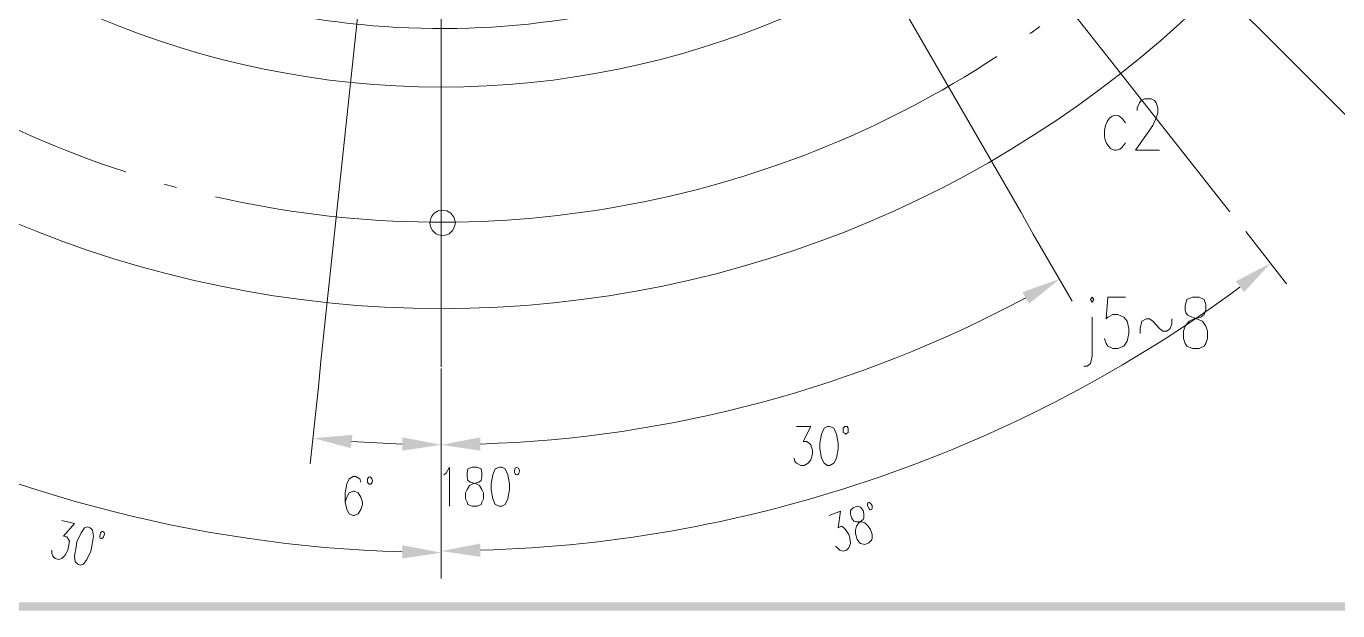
# Model space of a CAD drawing. Header units: millimetres. Extents: x 0 to 1648, y 27 to 2331.
# Drawn here: x 316.4 to 600.8, y 27.2 to 154 of the extents above; entities that cross this region are included whole.
import ezdxf

# ---------------------------------------------------------------- set-up
doc = ezdxf.new("R2010")
doc.units = ezdxf.units.MM
doc.layers.add('1', color=7, linetype='Continuous')

msp = doc.modelspace()

# ---------------------------------------------------------------- hatches: boundary and pattern name
h = msp.add_hatch(color=0)
h.dxf.hatch_style = 2
h.paths.add_polyline_path([(578.7, 98.691732), (580.5, 96.351732), (586.26, 102.651732)])
h = msp.add_hatch(color=0)
h.dxf.hatch_style = 2
h.paths.add_polyline_path([(532.44, 96.351732), (533.88, 93.831732), (540.54, 99.231732)])
h = msp.add_hatch(color=0)
h.dxf.hatch_style = 2
h.paths.add_polyline_path([(386.82, 62.511732), (387.18, 65.391732), (378.72, 64.671732)])
h = msp.add_hatch(color=0)
h.dxf.hatch_style = 2
h.paths.add_polyline_path([(397.98, 64.851732), (397.98, 61.971732), (406.44, 63.231732)])
h = msp.add_hatch(color=0)
h.dxf.hatch_style = 2
h.paths.add_polyline_path([(414.9, 61.971732), (414.9, 64.851732), (406.44, 63.231732)])
h = msp.add_hatch(color=0)
h.dxf.hatch_style = 2
h.paths.add_polyline_path([(397.98, 41.451732), (397.98, 38.571732), (406.44, 39.831732)])
h = msp.add_hatch(color=0)
h.dxf.hatch_style = 2
h.paths.add_polyline_path([(414.9, 38.931732), (414.9, 41.811732), (406.44, 40.191732)])
h = msp.add_hatch(color=0)
h.dxf.hatch_style = 2
h.paths.add_polyline_path([(1647.54, 27.231732), (1645.56, 29.031732), (77.94, 27.231732)])
h = msp.add_hatch(color=0)
h.dxf.hatch_style = 2
h.paths.add_polyline_path([(1645.56, 29.031732), (77.94, 27.231732), (79.92, 29.031732)])

# ---------------------------------------------------------------- linework, layer by layer
at = {"layer": '1', "color": 0, "lineweight": 5}
for points in [[(406.44, 330.711732), (478.98, 238.731732), (504.9, 205.791732), (577.44, 113.811732)], [(532.08, 113.811732), (470.52, 220.371732)], [(380.34, 81.411732), (392.58, 196.611732)], [(406.44, 80.151732), (406.44, 195.711732)], [(556.74, 180.411732), (587.88, 149.451732)], [(534.06, 152.511732), (534.24, 152.511732), (536.22, 153.951732)], [(587.88, 149.451732), (608.58, 128.751732)], [(557.28, 135.771732), (557.28, 136.311732), (557.82, 137.391732), (558.18, 137.931732), (558.9, 138.291732), (560.34, 138.291732), (561.06, 137.931732), (561.42, 137.391732), (561.78, 136.311732), (561.78, 135.231732), (561.42, 134.151732), (560.7, 132.531732), (556.92, 127.131732), (562.14, 127.131732)], [(346.32, 119.751732), (349.02, 119.031732)], [(532.08, 113.811732), (534.78, 108.951732)], [(534.78, 108.951732), (543.24, 94.371732)], [(580.86, 109.491732), (589.68, 98.151732)], [(547.2, 94.731732), (547.56, 94.191732), (547.92, 94.731732), (547.56, 95.271732), (547.2, 94.731732)], [(554.76, 95.271732), (550.98, 95.271732), (550.62, 90.591732), (550.98, 90.951732), (552.06, 91.491732), (553.14, 91.491732), (554.4, 90.951732), (555.12, 90.051732), (555.48, 88.431732), (555.48, 87.351732), (555.12, 85.731732), (554.4, 84.651732), (553.14, 84.111732), (552.06, 84.111732), (550.98, 84.651732), (550.62, 85.191732), (550.26, 86.271732)], [(547.56, 90.951732), (547.56, 82.491732), (547.2, 80.871732), (546.48, 80.331732), (545.76, 80.331732)], [(558, 87.351732), (558, 88.431732), (558.36, 90.051732), (559.26, 90.591732), (559.98, 90.591732), (560.7, 90.051732), (562.14, 88.431732), (562.86, 87.891732), (563.76, 87.891732), (564.48, 88.431732), (564.84, 89.511732), (564.84, 90.591732)], [(380.34, 81.411732), (379.8, 75.831732)], [(406.44, 79.791732), (406.44, 63.051732)], [(379.8, 75.831732), (378, 59.091732)], [(406.44, 74.571732), (406.44, 57.651732)], [(406.44, 57.651732), (406.44, 74.571732), (406.44, 57.111732)], [(406.44, 74.571732), (406.44, 34.251732)], [(406.44, 74.571732), (406.44, 34.611732)], [(483.48, 67.191732), (486.54, 67.191732), (484.92, 63.951732), (485.64, 63.951732), (486.18, 63.591732), (486.54, 63.231732), (486.9, 61.971732), (486.9, 61.251732), (486.54, 59.991732), (486, 59.271732), (485.1, 58.731732), (484.38, 58.731732), (483.48, 59.271732), (483.12, 59.631732), (482.94, 60.351732)], [(490.14, 67.191732), (489.42, 66.831732), (488.88, 65.571732), (488.52, 63.591732), (488.52, 62.331732), (488.88, 60.351732), (489.42, 59.271732), (490.14, 58.731732), (490.68, 58.731732), (491.58, 59.271732), (492.12, 60.351732), (492.48, 62.331732), (492.48, 63.591732), (492.12, 65.571732), (491.58, 66.831732), (490.68, 67.191732), (490.14, 67.191732)], [(494.64, 66.471732), (494.64, 66.831732), (494.46, 67.191732), (494.1, 67.191732), (493.92, 67.191732), (493.56, 66.831732), (493.56, 66.471732), (493.56, 65.931732), (493.92, 65.751732), (494.1, 65.571732), (494.46, 65.751732), (494.64, 65.931732), (494.64, 66.471732)], [(387, 63.951732), (397.98, 63.411732)], [(406.98, 56.751732), (407.52, 57.111732), (408.24, 58.371732), (408.24, 49.911732)], [(413.1, 58.371732), (412.2, 58.011732), (412.02, 57.111732), (412.02, 56.391732), (412.2, 55.491732), (412.74, 55.131732), (414, 54.771732), (414.72, 54.411732), (415.26, 53.511732), (415.62, 52.791732), (415.62, 51.531732), (415.26, 50.811732), (415.08, 50.271732), (414.18, 49.911732), (413.1, 49.911732), (412.2, 50.271732), (412.02, 50.811732), (411.66, 51.531732), (411.66, 52.791732), (412.02, 53.511732), (412.56, 54.411732), (413.28, 54.771732), (414.54, 55.131732), (415.08, 55.491732), (415.26, 56.391732), (415.26, 57.111732), (415.08, 58.011732), (414.18, 58.371732), (413.1, 58.371732)], [(419.04, 58.371732), (418.14, 58.011732), (417.6, 56.751732), (417.24, 54.771732), (417.24, 53.511732), (417.6, 51.531732), (418.14, 50.271732), (419.04, 49.911732), (419.58, 49.911732), (420.3, 50.271732), (420.84, 51.531732), (421.2, 53.511732), (421.2, 54.771732), (420.84, 56.751732), (420.3, 58.011732), (419.58, 58.371732), (419.04, 58.371732)], [(388.98, 55.131732), (388.8, 55.851732), (387.9, 56.391732), (387.36, 56.391732), (386.46, 55.851732), (385.92, 54.771732), (385.56, 52.791732), (385.56, 50.811732), (385.92, 49.191732), (386.46, 48.291732), (387.36, 47.931732), (387.54, 47.931732), (388.44, 48.291732), (388.98, 49.191732), (389.34, 50.271732), (389.34, 50.811732), (388.98, 51.891732), (388.44, 52.791732), (387.54, 53.151732), (387.36, 53.151732), (386.46, 52.791732), (385.92, 51.891732), (385.56, 50.811732)], [(490.5, 47.931732), (493.02, 48.831732), (492.48, 45.231732), (493.2, 45.591732), (493.74, 45.231732), (494.1, 44.871732), (494.82, 43.791732), (495, 43.071732), (495.18, 41.811732), (494.82, 40.911732), (494.28, 40.371732), (493.56, 40.191732), (492.84, 40.371732), (492.48, 40.731732), (491.94, 41.271732)], [(495.72, 49.551732), (495.18, 49.011732), (495.18, 48.291732), (495.36, 47.391732), (495.9, 46.671732), (496.44, 46.491732), (497.52, 46.491732), (498.24, 46.311732), (498.96, 45.591732), (499.5, 44.871732), (499.86, 43.791732), (499.86, 42.891732), (499.68, 42.531732), (499.14, 41.991732), (498.24, 41.631732), (497.34, 41.811732), (496.98, 42.171732), (496.62, 42.711732), (496.26, 43.971732), (496.26, 44.691732), (496.44, 45.591732), (496.98, 46.311732), (497.88, 47.031732), (498.06, 47.391732), (498.06, 48.291732), (497.88, 49.011732), (497.34, 49.731732), (496.62, 49.911732), (495.72, 49.551732)], [(324.18, 46.851732), (326.88, 46.131732), (324.54, 43.431732), (325.26, 43.251732), (325.62, 42.711732), (325.8, 42.351732), (325.62, 41.091732), (325.44, 40.371732), (324.9, 39.291732), (324.18, 38.571732), (323.46, 38.391732), (322.74, 38.571732), (322.2, 39.111732), (322.02, 39.651732), (322.02, 40.371732)], [(329.76, 45.411732), (329.04, 45.231732), (328.32, 44.151732), (327.42, 42.171732), (327.24, 41.091732), (326.88, 39.111732), (327.06, 37.851732), (327.6, 37.311732), (328.14, 37.131732), (328.86, 37.311732), (329.58, 38.391732), (330.48, 40.191732), (330.66, 41.271732), (331.02, 43.431732), (330.84, 44.691732), (330.3, 45.231732), (329.76, 45.411732)]]:
    msp.add_lwpolyline(points, dxfattribs=at)
for points, knots in [([(644.76, 331.071732), (644.4, 462.831732), (538.2, 569.211732), (406.44, 569.391732), (274.68, 569.211732), (168.3, 462.831732), (168.12, 331.071732), (168.3, 199.311732), (274.5, 93.111732), (406.44, 92.751732), (538.2, 93.111732), (644.4, 199.131732), (644.76, 331.071732)], [0, 0, 0, 0, 1, 1, 1, 2, 2, 2, 3, 3, 3, 4, 4, 4, 4]), ([(596.7, 331.071732), (596.52, 436.371732), (511.74, 521.151732), (406.44, 521.331732), (301.14, 521.151732), (216.36, 436.371732), (216.18, 331.071732), (216.18, 225.771732), (301.14, 140.991732), (406.44, 140.811732), (511.56, 140.991732), (596.52, 225.771732), (596.7, 331.071732)], [0, 0, 0, 0, 1, 1, 1, 2, 2, 2, 3, 3, 3, 4, 4, 4, 4]), ([(554.76, 133.071732), (552.96, 136.311732), (550.44, 134.331732), (550.26, 131.451732), (549.72, 128.211732), (552.78, 125.151732), (554.76, 128.751732)], [0, 0, 0, 0, 1, 1, 1, 2, 2, 2, 2]), ([(409.5, 111.471732), (409.14, 115.071732), (404.28, 115.071732), (403.92, 111.471732), (404.28, 107.691732), (409.14, 107.691732), (409.5, 111.471732)], [0, 0, 0, 0, 1, 1, 1, 2, 2, 2, 2]), ([(569.34, 95.271732), (569.34, 95.271732), (568.08, 94.731732), (568.08, 94.731732), (566.82, 90.771732), (568.8, 91.311732), (571.5, 90.051732), (571.5, 90.051732), (572.22, 88.971732), (572.22, 88.971732), (572.22, 88.971732), (572.58, 87.891732), (572.58, 87.891732), (572.58, 87.891732), (572.58, 86.271732), (572.58, 86.271732), (572.58, 86.271732), (572.22, 85.191732), (572.22, 85.191732), (572.22, 85.191732), (571.86, 84.651732), (571.86, 84.651732), (571.86, 84.651732), (570.78, 84.111732), (570.78, 84.111732), (570.78, 84.111732), (569.34, 84.111732), (569.34, 84.111732), (569.34, 84.111732), (568.08, 84.651732), (568.08, 84.651732), (568.08, 84.651732), (567.72, 85.191732), (567.72, 85.191732), (567.72, 85.191732), (567.36, 86.271732), (567.36, 86.271732), (567.36, 86.271732), (567.36, 87.891732), (567.36, 87.891732), (567.36, 87.891732), (567.72, 88.971732), (567.72, 88.971732), (567.72, 88.971732), (568.62, 90.051732), (568.62, 90.051732), (568.62, 90.051732), (569.7, 90.591732), (569.7, 90.591732), (569.7, 90.591732), (571.14, 90.951732), (571.14, 90.951732), (571.14, 90.951732), (571.86, 91.491732), (571.86, 91.491732), (571.86, 91.491732), (572.22, 92.571732), (572.22, 92.571732), (572.22, 92.571732), (572.22, 93.651732), (572.22, 93.651732), (572.22, 93.651732), (571.86, 94.731732), (571.86, 94.731732), (571.86, 94.731732), (570.78, 95.271732), (570.78, 95.271732), (570.78, 95.271732), (569.34, 95.271732), (569.34, 95.271732)], [0, 0, 0, 0, 1, 1, 1, 2, 2, 2, 3, 3, 3, 4, 4, 4, 5, 5, 5, 6, 6, 6, 7, 7, 7, 8, 8, 8, 9, 9, 9, 10, 10, 10, 11, 11, 11, 12, 12, 12, 13, 13, 13, 14, 14, 14, 15, 15, 15, 16, 16, 16, 17, 17, 17, 18, 18, 18, 19, 19, 19, 20, 20, 20, 21, 21, 21, 22, 22, 22, 23, 23, 23, 23]), ([(423.36, 57.651732), (423.36, 58.551732), (422.28, 58.551732), (422.28, 57.651732), (422.28, 56.391732), (423.36, 56.391732), (423.36, 57.651732)], [0, 0, 0, 0, 1, 1, 1, 2, 2, 2, 2]), ([(391.5, 55.491732), (391.32, 56.571732), (390.42, 56.571732), (390.42, 55.491732), (390.42, 54.411732), (391.5, 54.411732), (391.5, 55.491732)], [0, 0, 0, 0, 1, 1, 1, 2, 2, 2, 2]), ([(499.86, 50.091732), (499.32, 50.991732), (498.6, 50.991732), (498.96, 49.731732), (499.32, 48.831732), (500.04, 49.011732), (499.86, 50.091732)], [0, 0, 0, 0, 1, 1, 1, 2, 2, 2, 2]), ([(333.36, 43.611732), (333.54, 44.691732), (332.64, 44.691732), (332.46, 43.791732), (332.1, 42.711732), (333, 42.531732), (333.36, 43.611732)], [0, 0, 0, 0, 1, 1, 1, 2, 2, 2, 2])]:
    msp.add_open_spline(points, degree=3, knots=knots, dxfattribs=at)
for points in [[(208.62, 235.851732), (234.18, 182.211732), (281.52, 140.631732), (338.04, 122.451732)], [(317.7, 177.351732), (366.12, 149.091732), (426.78, 145.671732), (478.08, 168.711732)], [(357.48, 117.051732), (415.44, 103.731732), (477.18, 114.711732), (526.86, 147.471732)], [(414.9, 40.371732), (474.12, 41.991732), (531.9, 62.151732), (579.6, 97.431732)], [(414.9, 63.411732), (456.12, 64.671732), (496.62, 75.651732), (533.16, 95.091732)], [(268.38, 74.751732), (307.98, 53.331732), (352.98, 41.271732), (397.98, 40.011732)]]:
    msp.add_open_spline(points, degree=3, dxfattribs=at)

doc.saveas('drawing.dxf')
